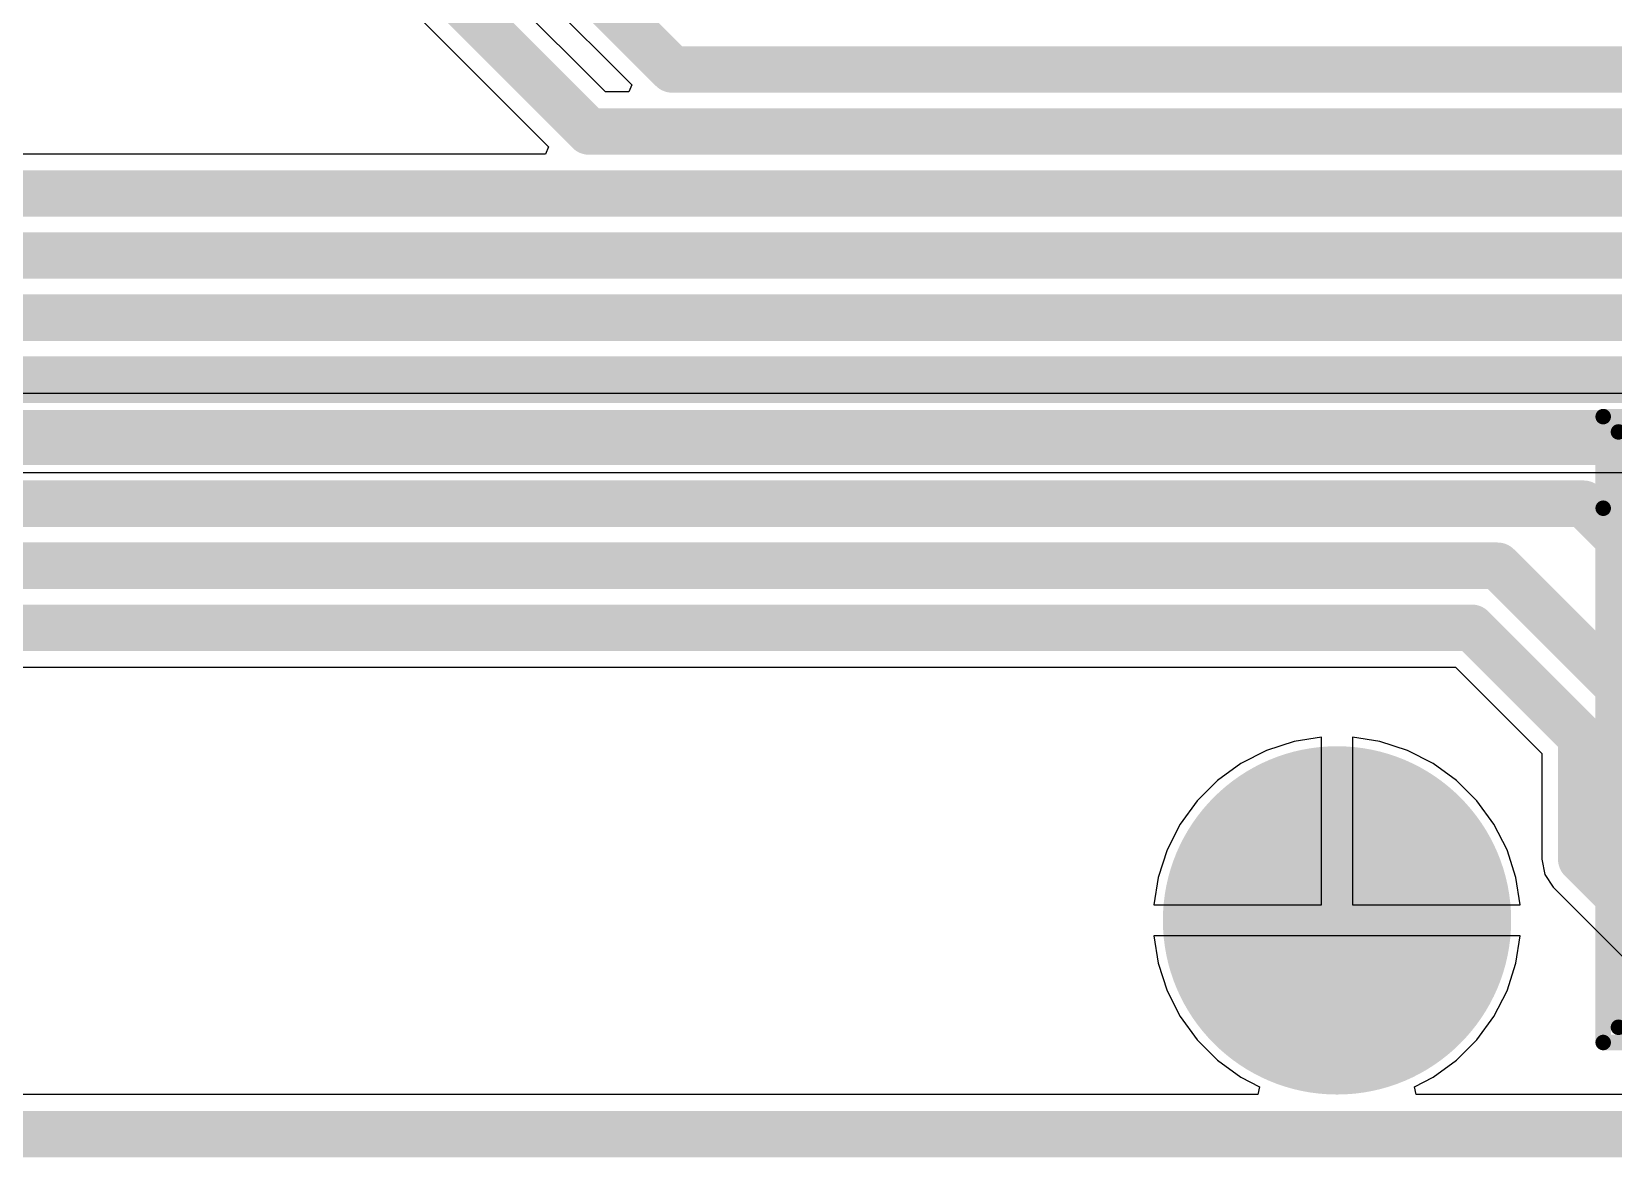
# Model space of a CAD drawing. Header units: millimetres. Extents: x -27 to 152, y -4 to 51.
# Drawn here: x 36.62 to 62.53, y -3.88 to 14.56 of the extents above; entities that cross this region are included whole.
import ezdxf

# ---------------------------------------------------------------- set-up
doc = ezdxf.new("R2010")
doc.units = ezdxf.units.MM
for name, color, linetype in [('BottomLayer', 5, 'Continuous'), ('BottomOverlay', 54, 'Continuous'), ('BottomSolder', 6, 'Continuous'), ('KeepOutLayer', 6, 'Continuous'), ('Mechanical13', 56, 'Continuous'), ('MultiLayer', 9, 'Continuous'), ('PadHoleLayer', 156, 'Continuous'), ('TopLayer', 1, 'Continuous'), ('TopSolder', 216, 'Continuous')]:
    doc.layers.add(name, color=color, linetype=linetype)

# ---------------------------------------------------------------- blocks, each defined once
blk = doc.blocks.new('SCREW_TERMINAL_X8_5_08___B_13')
at = {"layer": 'BottomOverlay', "const_width": 0.254}
for points in [[(-3.5, 5.25), (38.5, 5.25)], [(-3.5, -5), (-3.5, 5.25)], [(-3.5, 3.75), (38.5, 3.75)], [(-3.5, -5), (38.5, -5)]]:
    blk.add_lwpolyline(points, dxfattribs=at)
at = {"layer": 'BottomOverlay', "const_width": 0.127}
for points in [[(-3.564, 5.25, 1), (-3.437, 5.25, 1)], [(-3.564, 5.25, 1), (-3.437, 5.25, 1)], [(-3.564, 3.75, 1), (-3.437, 3.75, 1)], [(-3.564, -5, 1), (-3.437, -5, 1)], [(-3.564, -5, 1), (-3.437, -5, 1)]]:
    blk.add_lwpolyline(points, format="xyb", close=True, dxfattribs=at)
at = {"layer": 'Mechanical13', "const_width": 0.254}
for points in [[(-3.25, -4.75), (-3.25, 5)], [(-3.25, 5), (38.25, 5)], [(-3.25, -4.75), (38.25, -4.75)]]:
    blk.add_lwpolyline(points, dxfattribs=at)
at = {"layer": 'Mechanical13', "const_width": 0.127}
for points in [[(-3.314, 5, 1), (-3.187, 5, 1)], [(-3.314, 5, 1), (-3.187, 5, 1)], [(-3.314, -4.75, 1), (-3.187, -4.75, 1)], [(-3.314, -4.75, 1), (-3.187, -4.75, 1)]]:
    blk.add_lwpolyline(points, format="xyb", close=True, dxfattribs=at)

msp = doc.modelspace()

# ---------------------------------------------------------------- hatches: boundary and pattern name
at = {"layer": 'BottomLayer'}
h = msp.add_hatch(color=5, dxfattribs=at)
edge = h.paths.add_edge_path()
edge.add_arc((58, 0), 2.75, 0, 360)
at = {"layer": 'BottomSolder'}
h = msp.add_hatch(color=6, dxfattribs=at)
edge = h.paths.add_edge_path()
edge.add_arc((58, 0), 2.852, 0, 360)
at = {"layer": 'MultiLayer'}
h = msp.add_hatch(color=9, dxfattribs=at)
edge = h.paths.add_edge_path()
edge.add_arc((58, 0), 2.75, 0, 360)
at = {"layer": 'PadHoleLayer'}
h = msp.add_hatch(color=156, dxfattribs=at)
edge = h.paths.add_edge_path()
edge.add_arc((58, 0), 2.25, 0, 360)
at = {"layer": 'TopLayer'}
h = msp.add_hatch(color=1, dxfattribs=at)
edge = h.paths.add_edge_path()
edge.add_arc((58, 0), 2.75, 0, 360)
at = {"layer": 'TopSolder'}
h = msp.add_hatch(color=216, dxfattribs=at)
edge = h.paths.add_edge_path()
edge.add_arc((58, 0), 2.852, 0, 360)

# ---------------------------------------------------------------- linework, layer by layer
at = {"layer": 'BottomLayer'}
for p, q in [((46.018, 13.567), (39.108, 20.478)), ((37.903, 19.851), (45.086, 12.669)), ((40.491, 19.642), (46.449, 13.685)), ((46.4, 13.567), (46.018, 13.567)), ((46.449, 13.685), (46.4, 13.567)), ((45.037, 12.551), (25.784, 12.551)), ((45.086, 12.669), (45.037, 12.551)), ((9.771, 4.145), (59.94, 4.145)), ((59.94, 4.145), (61.353, 2.732)), ((57.297, 2.93), (56.847, 2.784)), ((57.746, 3.001), (57.297, 2.93)), ((57.746, 0.254), (57.746, 3.001)), ((58.703, 2.93), (58.254, 3.001)), ((58.254, 3.001), (58.254, 0.254)), ((59.153, 2.784), (58.703, 2.93)), ((56.847, 2.784), (56.426, 2.569)), ((59.574, 2.569), (59.153, 2.784)), ((61.353, 2.732), (61.353, 1)), ((56.426, 2.569), (56.043, 2.291)), ((59.957, 2.291), (59.574, 2.569)), ((56.043, 2.291), (55.709, 1.957)), ((60.291, 1.957), (59.957, 2.291)), ((55.709, 1.957), (55.431, 1.574)), ((60.569, 1.574), (60.291, 1.957)), ((55.431, 1.574), (55.216, 1.153)), ((60.784, 1.153), (60.569, 1.574)), ((55.216, 1.153), (55.07, 0.703)), ((60.93, 0.703), (60.784, 1.153)), ((61.353, 1), (61.402, 0.752)), ((55.07, 0.703), (54.999, 0.254)), ((61.001, 0.254), (60.93, 0.703)), ((61.402, 0.752), (61.542, 0.542)), ((61.542, 0.542), (63.558, -1.474)), ((54.999, 0.254), (57.746, 0.254)), ((58.254, 0.254), (61.001, 0.254)), ((58, -0.254), (54.999, -0.254)), ((54.999, -0.254), (55.07, -0.703)), ((61.001, -0.254), (58, -0.254)), ((60.93, -0.703), (61.001, -0.254)), ((55.07, -0.703), (55.216, -1.153)), ((60.784, -1.153), (60.93, -0.703)), ((55.216, -1.153), (55.431, -1.574)), ((60.569, -1.574), (60.784, -1.153)), ((55.431, -1.574), (55.709, -1.957)), ((60.291, -1.957), (60.569, -1.574)), ((55.709, -1.957), (56.043, -2.291)), ((59.957, -2.291), (60.291, -1.957)), ((56.043, -2.291), (56.426, -2.569)), ((59.574, -2.569), (59.957, -2.291)), ((56.426, -2.569), (56.732, -2.726)), ((59.268, -2.726), (59.574, -2.569)), ((56.732, -2.726), (56.702, -2.853)), ((59.298, -2.853), (59.268, -2.726)), ((56.702, -2.853), (1.298, -2.853)), ((151.353, -2.853), (59.298, -2.853))]:
    msp.add_line(p, q, dxfattribs=at)
at = {"layer": 'BottomLayer', "const_width": 0.762}
for points in [[(38.361, 20.309), (45.75, 12.92)], [(40.949, 20.1), (47.113, 13.936)], [(47.113, 13.936), (91.146, 13.936)], [(45.75, 12.92), (93.92, 12.92)], [(25.516, 11.904), (86.667, 11.904)], [(25.095, 10.888), (86.246, 10.888)], [(24.548, 9.872), (85.825, 9.872)], [(20.314, 8.856), (85.404, 8.856)], [(19.83, 7.84), (66.1, 7.84)], [(19.409, 6.824), (62.036, 6.824)], [(62.036, 6.824), (65.86, 3)], [(10.192, 5.808), (60.629, 5.808)], [(60.629, 5.808), (63.016, 3.421)], [(9.771, 4.792), (60.208, 4.792)], [(60.208, 4.792), (62, 3)], [(62, 1), (62, 3)], [(62, 1), (64.016, -1.016)]]:
    msp.add_lwpolyline(points, dxfattribs=at)
at = {"layer": 'BottomLayer', "const_width": 0.381}
for points in [[(46.923, 13.936, 1), (47.304, 13.936, 1)], [(46.923, 13.936, 1), (47.304, 13.936, 1)], [(45.559, 12.92, 1), (45.94, 12.92, 1)], [(45.559, 12.92, 1), (45.94, 12.92, 1)], [(61.845, 6.824, 1), (62.226, 6.824, 1)], [(61.845, 6.824, 1), (62.226, 6.824, 1)], [(60.438, 5.808, 1), (60.819, 5.808, 1)], [(60.438, 5.808, 1), (60.819, 5.808, 1)], [(60.017, 4.792, 1), (60.398, 4.792, 1)], [(60.017, 4.792, 1), (60.398, 4.792, 1)], [(61.81, 3, 1), (62.191, 3, 1)], [(61.81, 3, 1), (62.191, 3, 1)], [(61.81, 1, 1), (62.191, 1, 1)], [(61.81, 1, 1), (62.191, 1, 1)]]:
    msp.add_lwpolyline(points, format="xyb", close=True, dxfattribs=at)
at = {"layer": 'KeepOutLayer', "const_width": 0.762}
msp.add_lwpolyline([(-27, -3.5), (152, -3.5)], dxfattribs=at)
at = {"layer": 'TopLayer'}
for p, q in [((76.02, 8.627), (20.458, 8.627)), ((20.19, 7.333), (75.752, 7.333)), ((57.297, 2.93), (56.847, 2.784)), ((57.746, 3.001), (57.297, 2.93)), ((57.746, 0.254), (57.746, 3.001)), ((58.703, 2.93), (58.254, 3.001)), ((58.254, 3.001), (58.254, 0.254)), ((59.153, 2.784), (58.703, 2.93)), ((56.847, 2.784), (56.426, 2.569)), ((59.574, 2.569), (59.153, 2.784)), ((56.426, 2.569), (56.043, 2.291)), ((59.957, 2.291), (59.574, 2.569)), ((56.043, 2.291), (55.709, 1.957)), ((60.291, 1.957), (59.957, 2.291)), ((55.709, 1.957), (55.431, 1.574)), ((60.569, 1.574), (60.291, 1.957)), ((55.431, 1.574), (55.216, 1.153)), ((60.784, 1.153), (60.569, 1.574)), ((55.216, 1.153), (55.07, 0.703)), ((60.93, 0.703), (60.784, 1.153)), ((55.07, 0.703), (54.999, 0.254)), ((61.001, 0.254), (60.93, 0.703)), ((54.999, 0.254), (57.746, 0.254)), ((58.254, 0.254), (61.001, 0.254)), ((58, -0.254), (54.999, -0.254)), ((54.999, -0.254), (55.07, -0.703)), ((61.001, -0.254), (58, -0.254)), ((60.93, -0.703), (61.001, -0.254)), ((55.07, -0.703), (55.216, -1.153)), ((60.784, -1.153), (60.93, -0.703)), ((55.216, -1.153), (55.431, -1.574)), ((60.569, -1.574), (60.784, -1.153)), ((55.431, -1.574), (55.709, -1.957)), ((60.291, -1.957), (60.569, -1.574)), ((55.709, -1.957), (56.043, -2.291)), ((59.957, -2.291), (60.291, -1.957)), ((56.043, -2.291), (56.426, -2.569)), ((59.574, -2.569), (59.957, -2.291)), ((56.426, -2.569), (56.732, -2.726)), ((59.268, -2.726), (59.574, -2.569)), ((56.732, -2.726), (56.702, -2.853)), ((59.298, -2.853), (59.268, -2.726)), ((56.702, -2.853), (1.298, -2.853)), ((151.353, -2.853), (59.298, -2.853))]:
    msp.add_line(p, q, dxfattribs=at)
at = {"layer": 'TopLayer', "const_width": 0.762}
msp.add_lwpolyline([(20.19, 7.98), (76.02, 7.98)], dxfattribs=at)

# ---------------------------------------------------------------- block references
msp.add_blockref('SCREW_TERMINAL_X8_5_08___B_13', (65.86, 3))

doc.saveas('drawing.dxf')
